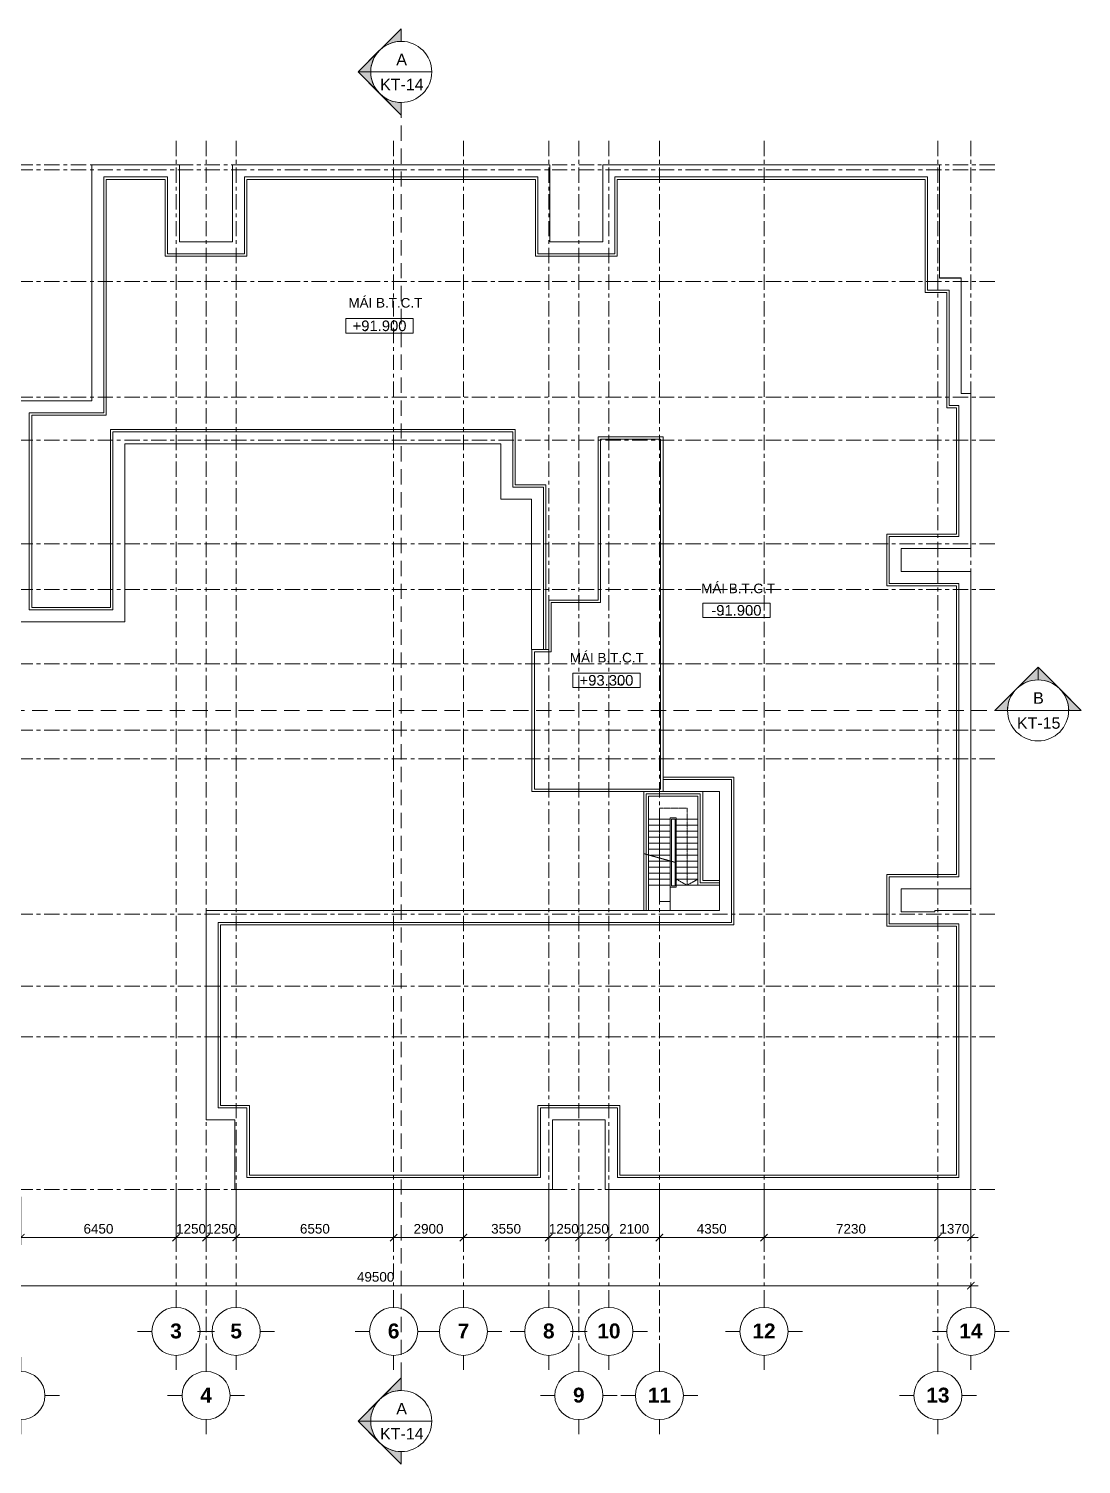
# Model space of a CAD drawing. Header units: millimetres. Extents: x -20144 to 117583, y -11426 to 48263.
# Drawn here: x 73816 to 117583, y -11426 to 48263 of the extents above; entities that cross this region are included whole.
import ezdxf
from ezdxf.enums import TextEntityAlignment as Align

# ---------------------------------------------------------------- set-up
doc = ezdxf.new("R2010")
doc.units = ezdxf.units.MM
for name, pattern in [('Grid Line', [22.225, 12.7, -3.175, 3.175, -3.175]), ('HIDDEN', [0.375, 0.25, -0.125]), ('HIDDEN2', [4.7625, 3.175, -1.5875])]:
    doc.linetypes.add(name, pattern=pattern)
for name, color, linetype, lineweight in [('CHU', 181, 'Continuous', 5), ('DIM', 1, 'Continuous', 5), ('G-ANNO-SYMB', 111, 'Continuous', 5), ('KH', 6, 'Continuous', 5), ('KI-HIEU-1', 151, 'Continuous', 9), ('KÍNH', 150, 'Continuous', 9), ('NET-THAY', 2, 'Continuous', 15), ('TRUC', 225, 'Continuous', 5)]:
    doc.layers.add(name, color=color, linetype=linetype, lineweight=lineweight)
doc.styles.add('Arial', font='arial.ttf', dxfattribs={"height": 360})
doc.styles.add('Arial_2', font='arial.ttf', dxfattribs={"height": 400})
doc.styles.add('Arial_B', font='arialbd.ttf', dxfattribs={"height": 619.047619})
doc.styles.add('TA1', font='arial.ttf')
doc.dimstyles.new('D_200_KTx2', dxfattribs={"dimtxt": 400, "dimasz": 300, "dimexe": 300, "dimexo": 300, "dimgap": 160, "dimtad": 1, "dimdec": 0, "dimzin": 9, "dimtxsty": 'TA1', "dimblk": 'ARCHTICK', "dimcen": 1, "dimdle": 300, "dimclrd": 256, "dimclre": 256, "dimclrt": 7, "dimadec": 0, "dimazin": 0, "dimtfac": 1, "dimtdec": 0, "dimtix": 1, "dimtmove": 1, "dimatfit": 3, "dimldrblk": 'ARCHTICK', "dimfxl": 1, "dimtolj": 1, "dimtzin": 0, "dimlwd": -1, "dimlwe": -1, "dimarcsym": 0})

# ---------------------------------------------------------------- blocks, each defined once
blk = doc.blocks.new('*U249')
at = {"color": 7, "ltscale": 30, "true_color": 0xffffff, "insert": (520, 350), "char_height": 200, "attachment_point": 5, "bg_fill": 3, "box_fill_scale": 1.25, "bg_fill_color": 256, "bg_fill_true_color": 13158600, "bg_fill_transparency": 0}
blk.add_mtext('\\A1;.      ..', dxfattribs=at)
blk.add_lwpolyline([(-200, 200), (1200, 200), (1200, 500), (-200, 500)], close=True)
at = {"color": 7, "style": 'Arial'}
blk.add_attdef('±0.000', text='', height=220, dxfattribs=at).set_placement((500, 350), align=Align.MIDDLE)
blk = doc.blocks.new('_ARCHTICK')
at = {"color": 0, "linetype": 'ByBlock', "const_width": 0.15}
blk.add_lwpolyline([(-0.5, -0.5), (0.5, 0.5)], dxfattribs=at)
blk = doc.blocks.new('*D294')
at = {"layer": 'Defpoints', "color": 0, "transparency": 16777216}
for p in [(73491, 0), (79941, 0), (79941, -2000)]:
    blk.add_point(p, dxfattribs=at)
at = {"layer": 'DIM', "transparency": 16777216}
for p, q in [((73491, -300), (73491, -2300)), ((79941, -300), (79941, -2300)), ((73191, -2000), (80241, -2000))]:
    blk.add_line(p, q, dxfattribs=at)
at = {"layer": 'DIM', "transparency": 16777216, "xscale": 300, "yscale": 300, "zscale": 300, "rotation": 180}
blk.add_blockref('_ARCHTICK', (73491, -2000), dxfattribs=at)
at = {"layer": 'DIM', "transparency": 16777216, "xscale": 300, "yscale": 300, "zscale": 300}
blk.add_blockref('_ARCHTICK', (79941, -2000), dxfattribs=at)
at = {"layer": 'DIM', "color": 7, "transparency": 16777216, "insert": (76716, -1636), "char_height": 400, "attachment_point": 5, "style": 'TA1'}
blk.add_mtext('\\A1;6450', dxfattribs=at)
blk = doc.blocks.new('*D295')
at = {"layer": 'Defpoints', "color": 0, "transparency": 16777216}
for p in [(79941, 0), (81191, 0), (81191, -2000)]:
    blk.add_point(p, dxfattribs=at)
at = {"layer": 'DIM', "transparency": 16777216}
for p, q in [((79941, -300), (79941, -2300)), ((81191, -300), (81191, -2300)), ((79941, -2000), (79641, -2000)), ((79941, -2000), (81191, -2000)), ((81191, -2000), (81491, -2000))]:
    blk.add_line(p, q, dxfattribs=at)
at = {"layer": 'DIM', "transparency": 16777216, "xscale": 300, "yscale": 300, "zscale": 300}
blk.add_blockref('_ARCHTICK', (79941, -2000), dxfattribs=at)
at = {"layer": 'DIM', "transparency": 16777216, "xscale": 300, "yscale": 300, "zscale": 300, "rotation": 180}
blk.add_blockref('_ARCHTICK', (81191, -2000), dxfattribs=at)
at = {"layer": 'DIM', "color": 7, "transparency": 16777216, "insert": (80566, -1636), "char_height": 400, "attachment_point": 5, "style": 'TA1'}
blk.add_mtext('\\A1;1250', dxfattribs=at)
blk = doc.blocks.new('*D296')
at = {"layer": 'Defpoints', "color": 0, "transparency": 16777216}
for p in [(81191, 0), (82441, 0), (82441, -2000)]:
    blk.add_point(p, dxfattribs=at)
at = {"layer": 'DIM', "transparency": 16777216}
for p, q in [((81191, -300), (81191, -2300)), ((82441, -300), (82441, -2300)), ((81191, -2000), (80891, -2000)), ((81191, -2000), (82441, -2000)), ((82441, -2000), (82741, -2000))]:
    blk.add_line(p, q, dxfattribs=at)
at = {"layer": 'DIM', "transparency": 16777216, "xscale": 300, "yscale": 300, "zscale": 300}
blk.add_blockref('_ARCHTICK', (81191, -2000), dxfattribs=at)
at = {"layer": 'DIM', "transparency": 16777216, "xscale": 300, "yscale": 300, "zscale": 300, "rotation": 180}
blk.add_blockref('_ARCHTICK', (82441, -2000), dxfattribs=at)
at = {"layer": 'DIM', "color": 7, "transparency": 16777216, "insert": (81816, -1636), "char_height": 400, "attachment_point": 5, "style": 'TA1'}
blk.add_mtext('\\A1;1250', dxfattribs=at)
blk = doc.blocks.new('*D297')
at = {"layer": 'Defpoints', "color": 0, "transparency": 16777216}
for p in [(82441, 0), (88991, 0), (88991, -2000)]:
    blk.add_point(p, dxfattribs=at)
at = {"layer": 'DIM', "transparency": 16777216}
for p, q in [((82441, -300), (82441, -2300)), ((88991, -300), (88991, -2300)), ((82141, -2000), (89291, -2000))]:
    blk.add_line(p, q, dxfattribs=at)
at = {"layer": 'DIM', "transparency": 16777216, "xscale": 300, "yscale": 300, "zscale": 300, "rotation": 180}
blk.add_blockref('_ARCHTICK', (82441, -2000), dxfattribs=at)
at = {"layer": 'DIM', "transparency": 16777216, "xscale": 300, "yscale": 300, "zscale": 300}
blk.add_blockref('_ARCHTICK', (88991, -2000), dxfattribs=at)
at = {"layer": 'DIM', "color": 7, "transparency": 16777216, "insert": (85716, -1636), "char_height": 400, "attachment_point": 5, "style": 'TA1'}
blk.add_mtext('\\A1;6550', dxfattribs=at)
blk = doc.blocks.new('*D298')
at = {"layer": 'Defpoints', "color": 0, "transparency": 16777216}
for p in [(88991, 0), (91891, 0), (91891, -2000)]:
    blk.add_point(p, dxfattribs=at)
at = {"layer": 'DIM', "transparency": 16777216}
for p, q in [((88991, -300), (88991, -2300)), ((91891, -300), (91891, -2300)), ((88691, -2000), (92191, -2000))]:
    blk.add_line(p, q, dxfattribs=at)
at = {"layer": 'DIM', "transparency": 16777216, "xscale": 300, "yscale": 300, "zscale": 300, "rotation": 180}
blk.add_blockref('_ARCHTICK', (88991, -2000), dxfattribs=at)
at = {"layer": 'DIM', "transparency": 16777216, "xscale": 300, "yscale": 300, "zscale": 300}
blk.add_blockref('_ARCHTICK', (91891, -2000), dxfattribs=at)
at = {"layer": 'DIM', "color": 7, "transparency": 16777216, "insert": (90441, -1636), "char_height": 400, "attachment_point": 5, "style": 'TA1'}
blk.add_mtext('\\A1;2900', dxfattribs=at)
blk = doc.blocks.new('*D299')
at = {"layer": 'Defpoints', "color": 0, "transparency": 16777216}
for p in [(91891, 0), (95441, 0), (95441, -2000)]:
    blk.add_point(p, dxfattribs=at)
at = {"layer": 'DIM', "transparency": 16777216}
for p, q in [((91891, -300), (91891, -2300)), ((95441, -300), (95441, -2300)), ((91591, -2000), (95741, -2000))]:
    blk.add_line(p, q, dxfattribs=at)
at = {"layer": 'DIM', "transparency": 16777216, "xscale": 300, "yscale": 300, "zscale": 300, "rotation": 180}
blk.add_blockref('_ARCHTICK', (91891, -2000), dxfattribs=at)
at = {"layer": 'DIM', "transparency": 16777216, "xscale": 300, "yscale": 300, "zscale": 300}
blk.add_blockref('_ARCHTICK', (95441, -2000), dxfattribs=at)
at = {"layer": 'DIM', "color": 7, "transparency": 16777216, "insert": (93666, -1636), "char_height": 400, "attachment_point": 5, "style": 'TA1'}
blk.add_mtext('\\A1;3550', dxfattribs=at)
blk = doc.blocks.new('*D300')
at = {"layer": 'Defpoints', "color": 0, "transparency": 16777216}
for p in [(95441, 0), (96691, 0), (96691, -2000)]:
    blk.add_point(p, dxfattribs=at)
at = {"layer": 'DIM', "transparency": 16777216}
for p, q in [((95441, -300), (95441, -2300)), ((96691, -300), (96691, -2300)), ((95441, -2000), (95141, -2000)), ((95441, -2000), (96691, -2000)), ((96691, -2000), (96991, -2000))]:
    blk.add_line(p, q, dxfattribs=at)
at = {"layer": 'DIM', "transparency": 16777216, "xscale": 300, "yscale": 300, "zscale": 300}
blk.add_blockref('_ARCHTICK', (95441, -2000), dxfattribs=at)
at = {"layer": 'DIM', "transparency": 16777216, "xscale": 300, "yscale": 300, "zscale": 300, "rotation": 180}
blk.add_blockref('_ARCHTICK', (96691, -2000), dxfattribs=at)
at = {"layer": 'DIM', "color": 7, "transparency": 16777216, "insert": (96066, -1636), "char_height": 400, "attachment_point": 5, "style": 'TA1'}
blk.add_mtext('\\A1;1250', dxfattribs=at)
blk = doc.blocks.new('*D301')
at = {"layer": 'Defpoints', "color": 0, "transparency": 16777216}
for p in [(96691, 0), (97941, 0), (97941, -2000)]:
    blk.add_point(p, dxfattribs=at)
at = {"layer": 'DIM', "transparency": 16777216}
for p, q in [((96691, -300), (96691, -2300)), ((97941, -300), (97941, -2300)), ((96691, -2000), (96391, -2000)), ((96691, -2000), (97941, -2000)), ((97941, -2000), (98241, -2000))]:
    blk.add_line(p, q, dxfattribs=at)
at = {"layer": 'DIM', "transparency": 16777216, "xscale": 300, "yscale": 300, "zscale": 300}
blk.add_blockref('_ARCHTICK', (96691, -2000), dxfattribs=at)
at = {"layer": 'DIM', "transparency": 16777216, "xscale": 300, "yscale": 300, "zscale": 300, "rotation": 180}
blk.add_blockref('_ARCHTICK', (97941, -2000), dxfattribs=at)
at = {"layer": 'DIM', "color": 7, "transparency": 16777216, "insert": (97316, -1636), "char_height": 400, "attachment_point": 5, "style": 'TA1'}
blk.add_mtext('\\A1;1250', dxfattribs=at)
blk = doc.blocks.new('*D302')
at = {"layer": 'Defpoints', "color": 0, "transparency": 16777216}
for p in [(97941, 0), (100041, 0), (100041, -2000)]:
    blk.add_point(p, dxfattribs=at)
at = {"layer": 'DIM', "transparency": 16777216}
for p, q in [((97941, -300), (97941, -2300)), ((100041, -300), (100041, -2300)), ((97641, -2000), (100341, -2000))]:
    blk.add_line(p, q, dxfattribs=at)
at = {"layer": 'DIM', "transparency": 16777216, "xscale": 300, "yscale": 300, "zscale": 300, "rotation": 180}
blk.add_blockref('_ARCHTICK', (97941, -2000), dxfattribs=at)
at = {"layer": 'DIM', "transparency": 16777216, "xscale": 300, "yscale": 300, "zscale": 300}
blk.add_blockref('_ARCHTICK', (100041, -2000), dxfattribs=at)
at = {"layer": 'DIM', "color": 7, "transparency": 16777216, "insert": (98991, -1636), "char_height": 400, "attachment_point": 5, "style": 'TA1'}
blk.add_mtext('\\A1;2100', dxfattribs=at)
blk = doc.blocks.new('*D303')
at = {"layer": 'Defpoints', "color": 0, "transparency": 16777216}
for p in [(100041, 0), (104391, 0), (104391, -2000)]:
    blk.add_point(p, dxfattribs=at)
at = {"layer": 'DIM', "transparency": 16777216}
for p, q in [((100041, -300), (100041, -2300)), ((104391, -300), (104391, -2300)), ((99741, -2000), (104691, -2000))]:
    blk.add_line(p, q, dxfattribs=at)
at = {"layer": 'DIM', "transparency": 16777216, "xscale": 300, "yscale": 300, "zscale": 300, "rotation": 180}
blk.add_blockref('_ARCHTICK', (100041, -2000), dxfattribs=at)
at = {"layer": 'DIM', "transparency": 16777216, "xscale": 300, "yscale": 300, "zscale": 300}
blk.add_blockref('_ARCHTICK', (104391, -2000), dxfattribs=at)
at = {"layer": 'DIM', "color": 7, "transparency": 16777216, "insert": (102216, -1636), "char_height": 400, "attachment_point": 5, "style": 'TA1'}
blk.add_mtext('\\A1;4350', dxfattribs=at)
blk = doc.blocks.new('*D304')
at = {"layer": 'Defpoints', "color": 0, "transparency": 16777216}
for p in [(104391, 0), (111621, 0), (111621, -2000)]:
    blk.add_point(p, dxfattribs=at)
at = {"layer": 'DIM', "transparency": 16777216}
for p, q in [((104391, -300), (104391, -2300)), ((111621, -300), (111621, -2300)), ((104091, -2000), (111921, -2000))]:
    blk.add_line(p, q, dxfattribs=at)
at = {"layer": 'DIM', "transparency": 16777216, "xscale": 300, "yscale": 300, "zscale": 300, "rotation": 180}
blk.add_blockref('_ARCHTICK', (104391, -2000), dxfattribs=at)
at = {"layer": 'DIM', "transparency": 16777216, "xscale": 300, "yscale": 300, "zscale": 300}
blk.add_blockref('_ARCHTICK', (111621, -2000), dxfattribs=at)
at = {"layer": 'DIM', "color": 7, "transparency": 16777216, "insert": (108006, -1636), "char_height": 400, "attachment_point": 5, "style": 'TA1'}
blk.add_mtext('\\A1;7230', dxfattribs=at)
blk = doc.blocks.new('*D305')
at = {"layer": 'Defpoints', "color": 0, "transparency": 16777216}
for p in [(111621, 0), (112991, 0), (112991, -2000)]:
    blk.add_point(p, dxfattribs=at)
at = {"layer": 'DIM', "transparency": 16777216}
for p, q in [((111621, -300), (111621, -2300)), ((112991, -300), (112991, -2300)), ((111621, -2000), (111321, -2000)), ((111621, -2000), (112991, -2000)), ((112991, -2000), (113291, -2000))]:
    blk.add_line(p, q, dxfattribs=at)
at = {"layer": 'DIM', "transparency": 16777216, "xscale": 300, "yscale": 300, "zscale": 300}
blk.add_blockref('_ARCHTICK', (111621, -2000), dxfattribs=at)
at = {"layer": 'DIM', "transparency": 16777216, "xscale": 300, "yscale": 300, "zscale": 300, "rotation": 180}
blk.add_blockref('_ARCHTICK', (112991, -2000), dxfattribs=at)
at = {"layer": 'DIM', "color": 7, "transparency": 16777216, "insert": (112306, -1636), "char_height": 400, "attachment_point": 5, "style": 'TA1'}
blk.add_mtext('\\A1;1370', dxfattribs=at)
blk = doc.blocks.new('*D306')
at = {"layer": 'Defpoints', "color": 0, "transparency": 16777216}
for p in [(63491, -3576), (112991, -3576), (112991, -4000)]:
    blk.add_point(p, dxfattribs=at)
at = {"layer": 'DIM', "transparency": 16777216}
for p, q in [((63191, -4000), (113291, -4000)), ((63491, -3876), (63491, -4300)), ((112991, -3876), (112991, -4300))]:
    blk.add_line(p, q, dxfattribs=at)
at = {"layer": 'DIM', "transparency": 16777216, "xscale": 300, "yscale": 300, "zscale": 300, "rotation": 180}
blk.add_blockref('_ARCHTICK', (63491, -4000), dxfattribs=at)
at = {"layer": 'DIM', "transparency": 16777216, "xscale": 300, "yscale": 300, "zscale": 300}
blk.add_blockref('_ARCHTICK', (112991, -4000), dxfattribs=at)
at = {"layer": 'DIM', "color": 7, "transparency": 16777216, "insert": (88241, -3636), "char_height": 400, "attachment_point": 5, "style": 'TA1'}
blk.add_mtext('\\A1;49500', dxfattribs=at)
blk = doc.blocks.new('Grid - FamilyAL-KH TRUC-550400-MẶT BẰNG HẦM 2')
at = {"layer": 'KH'}
for p, q in [((0, 7), (0, 4)), ((-8, -1), (-5, -1)), ((8, -1), (5, -1)), ((0, -9), (0, -6))]:
    blk.add_line(p, q, dxfattribs=at)
blk.add_circle((0, -1), 5, dxfattribs=at)
blk = doc.blocks.new('Section - Section Head - Filled-317961-MẶT BẰNG TẦNG 1')
at = {"layer": 'G-ANNO-SYMB'}
h = blk.add_hatch(color=256, dxfattribs=at)
edge = h.paths.add_edge_path(flags=0)
edge.add_line((-10.84, 4.49), (-6.35, 8.98))
edge.add_line((-6.35, 8.98), (-6.35, 6.35))
edge.add_arc((-6.35, 0), 6.35, 90, 135)
h = blk.add_hatch(color=256, dxfattribs=at)
edge = h.paths.add_edge_path(flags=0)
edge.add_arc((-6.35, 0), 6.35, 45, 90)
edge.add_line((-6.35, 6.35), (-6.35, 8.98))
edge.add_line((-6.35, 8.98), (-1.86, 4.49))
h = blk.add_hatch(color=256, dxfattribs=at)
edge = h.paths.add_edge_path(flags=0)
edge.add_arc((-6.35, 0), 6.36, 137.9216, 180)
edge.add_line((-12.71, 0), (-15.33, 0))
edge.add_line((-15.33, 0), (-11.07, 4.26))
h = blk.add_hatch(color=256, dxfattribs=at)
edge = h.paths.add_edge_path(flags=0)
edge.add_line((-1.63, 4.26), (2.63, 0))
edge.add_line((2.63, 0), (0.01, 0))
edge.add_arc((-6.35, 0), 6.36, 0, 42.0784)
for p, q in [((-6.35, 8.98), (-15.33, 0)), ((-6.35, 8.98), (-10.84, 4.49)), ((-6.35, 8.98), (2.63, 0)), ((-6.35, 6.35), (-6.35, 8.98)), ((-1.86, 4.49), (-6.35, 8.98)), ((-6.35, 8.98), (-6.35, 6.35)), ((-11.07, 4.26), (-15.33, 0)), ((2.63, 0), (-1.63, 4.26)), ((-15.33, 0), (-12.71, 0)), ((0.01, 0), (2.63, 0)), ((-12.7, 0), (-15.33, 0)), ((0, 0), (2.63, 0))]:
    blk.add_line(p, q, dxfattribs=at)
for radius, start, end in [(6.35, 360, 180), (6.35, 90, 135), (6.35, 45, 90), (6.36, 137.9216, 180), (6.36, 0, 42.0784), (6.35, 180, 360)]:
    blk.add_arc((-6.35, 0), radius, start, end, dxfattribs=at)

msp = doc.modelspace()

# ---------------------------------------------------------------- linework, layer by layer
at = {"layer": 'G-ANNO-SYMB'}
for p, q in [((88035.9, 46466.8), (90575.9, 46466.8)), ((114516.9, 19919), (117056.9, 19919)), ((88035.9, -9629.6), (90575.9, -9629.6))]:
    msp.add_line(p, q, dxfattribs=at)
at = {"layer": 'KI-HIEU-1', "linetype": 'HIDDEN2', "ltscale": 200}
msp.add_line((54912.9, 19919), (114516.9, 19919), dxfattribs=at)
at = {"layer": 'KÍNH', "linetype": 'HIDDEN', "ltscale": 50}
for points in [[(100040.9, 13795.9), (100040.9, 15400.1), (100040.9, 15850.1), (101190.9, 15850.1), (101190.6, 12650)], [(101640.9, 12899.9), (101190.9, 12650), (100740.9, 12900)]]:
    msp.add_lwpolyline(points, dxfattribs=at)
at = {"layer": 'KÍNH', "ltscale": 0.5}
for points in [[(100690.9, 13594.5), (99390.9, 13955.7)], [(100696.2, 13613.8), (99396.2, 13975)]]:
    msp.add_lwpolyline(points, dxfattribs=at)
at = {"layer": 'NET-THAY', "lineweight": 9}
for p, q in [((80090.9, 42599.9), (76440.8, 42599.9)), ((76440.8, 42599.9), (76440.8, 32797)), ((80090.9, 42597), (80090.9, 42599.9)), ((80090.9, 39399.9), (80090.9, 42599.9)), ((95490.9, 42599.9), (82290.4, 42599.9)), ((82290.4, 42599.9), (82290.4, 39399.9)), ((95490.9, 42599.9), (82290.9, 42599.9)), ((82290.9, 42599.9), (82290.9, 42597)), ((95490.9, 42597), (95490.9, 42599.9)), ((95490.9, 39399.9), (95490.9, 42599.9)), ((104505.9, 42599.9), (97690.9, 42599.9)), ((97690.9, 42599.9), (97690.9, 42597)), ((111690.9, 42599.9), (97690.9, 42599.9)), ((97690.9, 42599.9), (97690.9, 39399.9)), ((104505.9, 42597), (104505.9, 42599.9)), ((105665.9, 42599.9), (105665.9, 42597)), ((111690.9, 42599.9), (105665.9, 42599.9)), ((111690.9, 42597), (111690.9, 42599.9)), ((111690.9, 37897), (111690.9, 42599.9)), ((79590.9, 42099.9), (76940.8, 42099.9)), ((76940.8, 42099.9), (76940.8, 32297)), ((79490.9, 41999.9), (77040.8, 41999.9)), ((77040.8, 41999.9), (77040.8, 32197)), ((79490.9, 38799.9), (79490.9, 41999.9)), ((79590.9, 38899.9), (79590.9, 42099.9)), ((94990.9, 42099.9), (82790.4, 42099.9)), ((82790.4, 42099.9), (82790.4, 38899.9)), ((94890.9, 41999.9), (82890.4, 41999.9)), ((82890.4, 41999.9), (82890.4, 38799.9)), ((94890.9, 38799.9), (94890.9, 41999.9)), ((94990.9, 38899.9), (94990.9, 42099.9)), ((111190.9, 42099.9), (98190.9, 42099.9)), ((98190.9, 42099.9), (98190.9, 38899.9)), ((111090.9, 41999.9), (98290.9, 41999.9)), ((98290.9, 41999.9), (98290.9, 38799.9)), ((111090.9, 37297), (111090.9, 41999.9)), ((111190.9, 37397), (111190.9, 42099.9)), ((82290.4, 39399.9), (80090.9, 39399.9)), ((97690.9, 39399.9), (95490.9, 39399.9)), ((82890.4, 38799.9), (79490.9, 38799.9)), ((82790.4, 38899.9), (79590.9, 38899.9)), ((98290.9, 38799.9), (94890.9, 38799.9)), ((98190.9, 38899.9), (94990.9, 38899.9)), ((112590.9, 37899.9), (111690.9, 37899.9)), ((112590.9, 37897), (111690.9, 37897)), ((112590.9, 37897), (112590.9, 37899.9)), ((112590.9, 33100.1), (112590.9, 37897)), ((111990.9, 37297), (111090.9, 37297)), ((112090.9, 37397), (111190.9, 37397)), ((111990.9, 32500.1), (111990.9, 37297)), ((112090.9, 32600.1), (112090.9, 37397)), ((112990.9, 33100.1), (112590.9, 33100.1)), ((112990.9, 26649.9), (112990.9, 33100.1)), ((76440.8, 32797), (73340.9, 32797)), ((76940.8, 32297), (73840.9, 32297)), ((73840.9, 32297), (73840.9, 24097.1)), ((112390.9, 32500.1), (111990.9, 32500.1)), ((112490.9, 32600.1), (112090.9, 32600.1)), ((112390.9, 27249.9), (112390.9, 32500.1)), ((112490.9, 27149.9), (112490.9, 32600.1)), ((77040.8, 32197), (73940.9, 32197)), ((73940.9, 32197), (73940.9, 24197.1)), ((77215.7, 24197.1), (77215.7, 31599.9)), ((77215.7, 31599.9), (94040.7, 31599.9)), ((77315.7, 24097.1), (77315.7, 31499.9)), ((77315.7, 31499.9), (93940.7, 31499.9)), ((93940.7, 31499.9), (93940.7, 29196.9)), ((94040.7, 31599.9), (94040.7, 29296.9)), ((97490.9, 31299.9), (100190.9, 31299.9)), ((97490.9, 31299.9), (97490.9, 31199.9)), ((97490.9, 24499.9), (97490.9, 31199.9)), ((100090.9, 31199.9), (97590.9, 31199.9)), ((97590.9, 31199.9), (97590.9, 24499.9)), ((100090.9, 16649.9), (100090.9, 31199.9)), ((100190.9, 31199.9), (100190.9, 31299.9)), ((100190.9, 31199.9), (100190.9, 16549.9)), ((77815.7, 23597.1), (77815.7, 30999.9)), ((77815.7, 30999.9), (93440.7, 30999.9)), ((77815.9, 23599.9), (77815.9, 30999.9)), ((93440.7, 30999.9), (93440.7, 28696.9)), ((94040.7, 29296.9), (95320.9, 29296.9)), ((95320.9, 29296.9), (95320.9, 22449.9)), ((93440.7, 28696.9), (94720.9, 28696.9)), ((93940.7, 29196.9), (95220.9, 29196.9)), ((94720.9, 28696.9), (94720.9, 22449.9)), ((95220.9, 29196.9), (95220.9, 22449.9)), ((109490.9, 25099.9), (109490.9, 27249.9)), ((109490.9, 27249.9), (112390.9, 27249.9)), ((109590.9, 25199.9), (109590.9, 27149.9)), ((109590.9, 27149.9), (112490.9, 27149.9)), ((110090.9, 25699.9), (110090.9, 26649.9)), ((110090.9, 26649.9), (112990.9, 26649.9)), ((112990.9, 25699.9), (110090.9, 25699.9)), ((112990.9, 12496.9), (112990.9, 25699.9)), ((112390.9, 25099.9), (109490.9, 25099.9)), ((112490.9, 25199.9), (109590.9, 25199.9)), ((112390.9, 13096.9), (112390.9, 25099.9)), ((112490.9, 12996.9), (112490.9, 25199.9)), ((95440.9, 22449.9), (95440.9, 24499.9)), ((95540.9, 24499.9), (95440.9, 24499.9)), ((95540.9, 24499.9), (97490.9, 24499.9)), ((97590.9, 24399.9), (97590.9, 24499.9)), ((73840.9, 24097.1), (77315.7, 24097.1)), ((73940.9, 24197.1), (77215.7, 24197.1)), ((95540.9, 24399.9), (95540.9, 22449.9)), ((97590.9, 24399.9), (95540.9, 24399.9)), ((73340.9, 23597.1), (77815.7, 23597.1)), ((94740.9, 22449.9), (94720.9, 22449.9)), ((94740.9, 16649.9), (94740.9, 22449.9)), ((94840.9, 22449.9), (94740.9, 22449.9)), ((94840.9, 22449.9), (95440.9, 22449.9)), ((94840.9, 22349.9), (94840.9, 16649.9)), ((95540.9, 22349.9), (94840.9, 22349.9)), ((95540.9, 22349.9), (95540.9, 22449.9)), ((100190.9, 17149.9), (103140.7, 17149.9)), ((100190.9, 17049.9), (103040.7, 17049.9)), ((103040.7, 17049.9), (103040.7, 11100)), ((103140.7, 17149.9), (103140.7, 11000)), ((94720.9, 16578.3), (94740.9, 16578.3)), ((94740.9, 16649.9), (94740.9, 16549.9)), ((100090.9, 16549.9), (94740.9, 16549.9)), ((94840.9, 16649.9), (100090.9, 16649.9)), ((100090.9, 16549.9), (100190.9, 16549.9)), ((100190.9, 16549.9), (101540.9, 16549.9)), ((100190.9, 16549.9), (102540.7, 16549.9)), ((102540.7, 16549.9), (102540.7, 11600)), ((109490.9, 10949.9), (109490.9, 13096.9)), ((109490.9, 13096.9), (112390.9, 13096.9)), ((109590.9, 11049.9), (109590.9, 12996.9)), ((109590.9, 12996.9), (112490.9, 12996.9)), ((110090.9, 11549.9), (110090.9, 12496.9)), ((110090.9, 12496.9), (112990.9, 12496.9)), ((102540.7, 11600), (81190.5, 11600)), ((81190.5, 11600), (81190.5, 2897)), ((111490.9, 11549.9), (110090.9, 11549.9)), ((112990.9, 11599.9), (111490.9, 11599.9)), ((111490.9, 11599.9), (111490.9, 11549.9)), ((112990.9, -0.1), (112990.9, 11599.9)), ((103040.7, 11100), (81690.5, 11100)), ((81690.5, 11100), (81690.5, 3397)), ((103140.7, 11000), (81790.5, 11000)), ((81790.5, 11000), (81790.5, 3497)), ((112390.9, 10949.9), (109490.9, 10949.9)), ((112490.9, 11049.9), (109590.9, 11049.9)), ((112390.9, 599.9), (112390.9, 10949.9)), ((112490.9, 499.9), (112490.9, 11049.9)), ((81690.5, 3397), (82890.5, 3397)), ((81790.5, 3497), (82990.5, 3497)), ((82890.5, 3397), (82890.5, 499.9)), ((82990.5, 3497), (82990.5, 599.9)), ((94992.4, 599.9), (94992.4, 3497)), ((94992.4, 3497), (98391.3, 3497)), ((95092.4, 499.9), (95092.4, 3397)), ((95092.4, 3397), (98291.3, 3397)), ((98291.3, 3397), (98291.3, 499.9)), ((98391.3, 3497), (98391.3, 599.9)), ((81190.5, 2897), (82390.5, 2897)), ((82390.5, 2897), (82390.5, -0.1)), ((95592.4, -0.1), (95592.4, 2897)), ((95592.4, 2897), (97791.3, 2897)), ((97790.9, 2897), (97790.9, -0.1)), ((97791.3, 2897), (97791.3, -0.1)), ((82990.5, 599.9), (94992.4, 599.9)), ((98391.3, 599.9), (112390.9, 599.9)), ((82890.5, 499.9), (95092.4, 499.9)), ((98291.3, 499.9), (112490.9, 499.9)), ((82390.5, -0.1), (95592.4, -0.1)), ((97791.3, -0.1), (112990.9, -0.1))]:
    msp.add_line(p, q, dxfattribs=at)
for points in [[(99390.9, 11600), (99390.9, 16549.9), (101840.9, 16549.9), (101840.9, 12850), (102540.7, 12850)], [(99490.9, 13948.7), (99490.9, 16449.9), (101740.9, 16449.9), (101740.9, 12749.9), (102540.7, 12750)], [(99590.9, 13920.9), (99590.9, 16349.9), (101640.9, 16349.9), (101640.9, 12650)], [(100490.9, 15400), (99591, 15400.1)], [(100490.9, 15150), (99591, 15150.1)], [(100490.9, 13650.1), (100490.9, 12575.5), (100740.9, 12575.5), (100740.9, 15449.9), (100490.9, 15449.9), (100490.9, 13670.8)], [(100690.9, 12625.5), (100690.8, 15399.9), (100540.9, 15399.9), (100540.9, 13670.8)], [(100540.9, 13636.2), (100540.9, 12625.5), (100690.9, 12625.5), (100690.9, 15399.9), (100540.9, 15399.9), (100540.9, 13656.9)], [(101640.9, 15399.9), (100740.9, 15400)], [(101640.9, 15149.9), (100740.9, 15150)], [(100490.9, 14900), (99591, 14900.1)], [(100490.9, 14650), (99591, 14650.1)], [(100490.9, 14400), (99591, 14400.1)], [(101640.9, 14899.9), (100740.9, 14900)], [(101640.9, 14649.9), (100740.9, 14650)], [(101640.9, 14399.9), (100740.9, 14400)], [(100490.9, 14150), (99591, 14150.1)], [(100490.9, 13900), (99665.7, 13900.1)], [(101640.9, 14149.9), (100740.9, 14150)], [(101640.9, 13899.9), (100740.9, 13900)], [(100490.9, 13650), (99591, 13650.1)], [(100490.9, 13150.1), (99591, 13150.1)], [(100490.9, 13400), (99591.1, 13400.1)], [(101640.9, 13649.9), (100740.9, 13650)], [(101640.9, 13399.9), (100740.9, 13400)], [(101640.9, 13149.9), (100740.9, 13150)], [(100490.9, 12900.1), (99591, 12900.1)], [(100490.9, 12650.1), (99591, 12650.1)], [(101640.9, 12900), (100740.9, 12900)], [(101640.9, 12650), (100740.9, 12650)], [(101640.9, 12650), (102540.7, 12650)]]:
    msp.add_lwpolyline(points, dxfattribs=at)
at = {"layer": 'NET-THAY', "lineweight": 9, "elevation": 0}
for points in [[(101640.9, 12650), (101640.7, 16353)], [(99490.9, 11600), (99490.9, 13974.9)], [(99590.9, 11600), (99590.9, 13947.1)], [(100490.9, 11974.8), (100041, 11974.8), (100040.9, 13822.1)], [(100490.9, 12575.5), (100490.9, 11600)]]:
    msp.add_lwpolyline(points, dxfattribs=at)
at = {"layer": 'TRUC', "linetype": 'Grid Line', "ltscale": 50}
for p, q in [((79940.9, 43599.9), (79940.9, -4500.1)), ((81190.9, 43599.9), (81190.9, -7167.6)), ((82440.9, 43599.9), (82440.9, -4500.1)), ((91890.9, 43599.9), (91890.9, -4500.1)), ((95440.9, 43599.9), (95440.9, -4500.1)), ((100040.9, 43599.9), (100040.9, -7167.6)), ((111620.9, 43599.9), (111620.9, -7167.6)), ((112990.9, 43599.9), (112990.9, -4500.1)), ((113990.9, 42399.9), (57583.3, 42399.9)), ((113990.9, 42599.9), (60954, 42599.9)), ((113990.9, 37749.9), (59897.9, 37749.9)), ((113990.9, 32949.9), (59897.9, 32949.9)), ((113990.9, 31149.9), (57583.3, 31149.9)), ((113990.9, 26849.9), (59897.9, 26849.9)), ((113990.9, 24949.9), (57583.3, 24949.9)), ((113990.9, 21849.9), (59897.9, 21849.9)), ((113990.9, 19099.9), (59897.9, 19099.9)), ((113990.9, 17899.9), (57583.3, 17899.9)), ((113990.9, 11449.9), (59897.9, 11449.9)), ((113990.9, 8449.9), (57583.3, 8449.9)), ((113990.9, 6349.9), (59897.9, 6349.9)), ((113990.9, -0.1), (59897.9, -0.1))]:
    msp.add_line(p, q, dxfattribs=at)

# ---------------------------------------------------------------- block references
at = {"lineweight": 5, "xscale": 199.9999999999999, "yscale": 199.9999999999999, "zscale": 199.9999999999999, "rotation": 180}
for p in [(79940.9, -6100.1), (82440.9, -6100.1), (88990.9, -6100.1), (91890.9, -6100.1), (95440.9, -6100.1), (97940.9, -6100.1), (104390.9, -6100.1), (112990.9, -6100.1), (73490.9, -8767.6), (81190.9, -8767.6), (96690.9, -8767.6), (100040.9, -8767.6), (111620.9, -8767.6)]:
    msp.add_blockref('Grid - FamilyAL-KH TRUC-550400-MẶT BẰNG HẦM 2', p, dxfattribs=at)
at = {"layer": 'G-ANNO-SYMB', "extrusion": (0, 0, -1), "xscale": 199.9999999999999, "yscale": 199.9999999999999, "zscale": 199.9999999999999, "rotation": 270.0000000000002}
msp.add_blockref('Section - Section Head - Filled-317961-MẶT BẰNG TẦNG 1', (-89305.9, 45196.8), dxfattribs=at)
at = {"layer": 'G-ANNO-SYMB', "extrusion": (0, 0, -1), "xscale": 199.9999999999999, "yscale": 199.9999999999999, "zscale": 199.9999999999999}
msp.add_blockref('Section - Section Head - Filled-317961-MẶT BẰNG TẦNG 1', (-114516.9, 19919), dxfattribs=at)
at = {"layer": 'G-ANNO-SYMB', "xscale": 199.9999999999999, "yscale": 199.9999999999999, "zscale": 199.9999999999999, "rotation": 90}
msp.add_blockref('Section - Section Head - Filled-317961-MẶT BẰNG TẦNG 1', (89305.9, -8359.6), dxfattribs=at)
at = {"layer": 'KI-HIEU-1', "linetype": 'ByBlock', "xscale": 2, "yscale": 2, "zscale": 2}
for p, values in [((87403.5, 35210.2), {'±0.000': '+91.900'}), ((102241.7, 23379.7), {'±0.000': '-91.900'}), ((96840.7, 20471.1), {'±0.000': '+93.300'})]:
    msp.add_blockref('*U249', p, dxfattribs=at).add_auto_attribs(values)

# ---------------------------------------------------------------- texts
at = {"layer": 'CHU', "color": 7, "char_height": 400, "width": 6627.62, "attachment_point": 1, "line_spacing_factor": 0.936439, "style": 'Arial_2'}
for insert in [(87109.7, 37067.4), (101777.7, 25191.1), (96316.5, 22312.1)]:
    msp.add_mtext('\\pt2540,5080,7620,10160,12700,15240,17780,20320,22860,25400,27940,30480,33020,35560,38100,40640,43180,45720,48260,50800,53340,55880,58420,60960,63500,66040,68580,71120,73660,76200,78740,81280;MÁI B.T.C.T', dxfattribs=dict(at, insert=insert))
at = {"layer": 'G-ANNO-SYMB', "attachment_point": 2, "line_spacing_factor": 0.941778, "style": 'Arial'}
for s, insert, char_height, width in [('A', (89322.1, 47220), 476.2, 443.133), ('KT-14', (89330.2, 46180.9), 476.25, 2240.682), ('B', (115803.2, 20672.3), 476.2, 443.133), ('KT-15', (115811.2, 19633.2), 476.25, 2240.682), ('A', (89322.1, -8876.3), 476.2, 443.133), ('KT-14', (89330.2, -9915.4), 476.25, 2240.682)]:
    msp.add_mtext(s, dxfattribs=dict(at, insert=insert, char_height=char_height, width=width))
at = {"layer": 'KH', "attachment_point": 2, "line_spacing_factor": 0.941778, "style": 'Arial_B'}
for s, insert, char_height, width in [('\\fArial|b1|i0|c0|p34|;3', (79941.1, -5572.2), 619.048, 558.244), ('\\fArial|b1|i0|c0|p34|;5', (82441.1, -5572.2), 619.048, 558.244), ('\\fArial|b1|i0|c0|p34|;6', (88991.1, -5572.2), 619.048, 558.244), ('\\fArial|b1|i0|c0|p34|;7', (91891.1, -5572.2), 619.048, 558.244), ('\\fArial|b1|i0|c0|p34|;8', (95441.1, -5572.2), 619.048, 558.244), ('10', (97941.1, -5572.2), 619.05, 1116.488), ('12', (104391.1, -5572.2), 619.05, 1116.488), ('14', (112991.1, -5572.2), 619.05, 1116.488), ('\\fArial|b1|i0|c0|p34|;4', (81191.1, -8239.8), 619.048, 558.244), ('\\fArial|b1|i0|c0|p34|;9', (96691.1, -8239.8), 619.048, 558.244), ('11', (100041.1, -8239.8), 619.05, 1116.488), ('13', (111621.1, -8239.8), 619.05, 1116.488)]:
    msp.add_mtext(s, dxfattribs=dict(at, insert=insert, char_height=char_height, width=width))

# ---------------------------------------------------------------- dimensions: what is measured, and where the dimension line sits
at = {"layer": 'DIM'}
for base, p1, p2, picture, middle in [((79940.9, -2000.1), (73490.9, -0.1), (79940.9, -0.1), '*D294', (76715.9, -1635.8)), ((81190.9, -2000.1), (79940.9, -0.1), (81190.9, -0.1), '*D295', (80565.9, -1635.8)), ((82440.9, -2000.1), (81190.9, -0.1), (82440.9, -0.1), '*D296', (81815.9, -1635.8)), ((88990.9, -2000.1), (82440.9, -0.1), (88990.9, -0.1), '*D297', (85715.9, -1635.8)), ((91890.9, -2000.1), (88990.9, -0.1), (91890.9, -0.1), '*D298', (90440.9, -1635.8)), ((95440.9, -2000.1), (91890.9, -0.1), (95440.9, -0.1), '*D299', (93665.9, -1635.7)), ((96690.9, -2000.1), (95440.9, -0.1), (96690.9, -0.1), '*D300', (96065.9, -1635.8)), ((97940.9, -2000.1), (96690.9, -0.1), (97940.9, -0.1), '*D301', (97315.9, -1635.8)), ((100040.9, -2000.1), (97940.9, -0.1), (100040.9, -0.1), '*D302', (98990.9, -1635.8)), ((104390.9, -2000.1), (100040.9, -0.1), (104390.9, -0.1), '*D303', (102215.9, -1635.7)), ((111620.9, -2000.1), (104390.9, -0.1), (111620.9, -0.1), '*D304', (108005.9, -1635.7)), ((112990.9, -2000.1), (111620.9, -0.1), (112990.9, -0.1), '*D305', (112305.9, -1635.7)), ((112990.9, -4000.1), (63490.9, -3575.8), (112990.9, -3575.8), '*D306', (88240.9, -3635.8))]:
    dim = msp.add_linear_dim(base=base, p1=p1, p2=p2, dimstyle='D_200_KTx2', dxfattribs=at)
    dim.commit()
    dim.dimension.update_dxf_attribs({"geometry": picture, "text_midpoint": middle})

# ---------------------------------------------------------------- next in the draw order: linework, layer by layer
at = {"layer": 'KI-HIEU-1', "linetype": 'HIDDEN2', "ltscale": 200}
msp.add_line((89305.9, -7833.5), (89305.9, 45196.8), dxfattribs=at)
at = {"layer": 'TRUC', "linetype": 'Grid Line', "ltscale": 50}
for p, q in [((88990.9, 43599.9), (88990.9, -4500.1)), ((96690.9, 43599.9), (96690.9, -7167.6)), ((97940.9, 43599.9), (97940.9, -4500.1)), ((104390.9, 43599.9), (104390.9, -4500.1))]:
    msp.add_line(p, q, dxfattribs=at)

doc.saveas('drawing.dxf')
